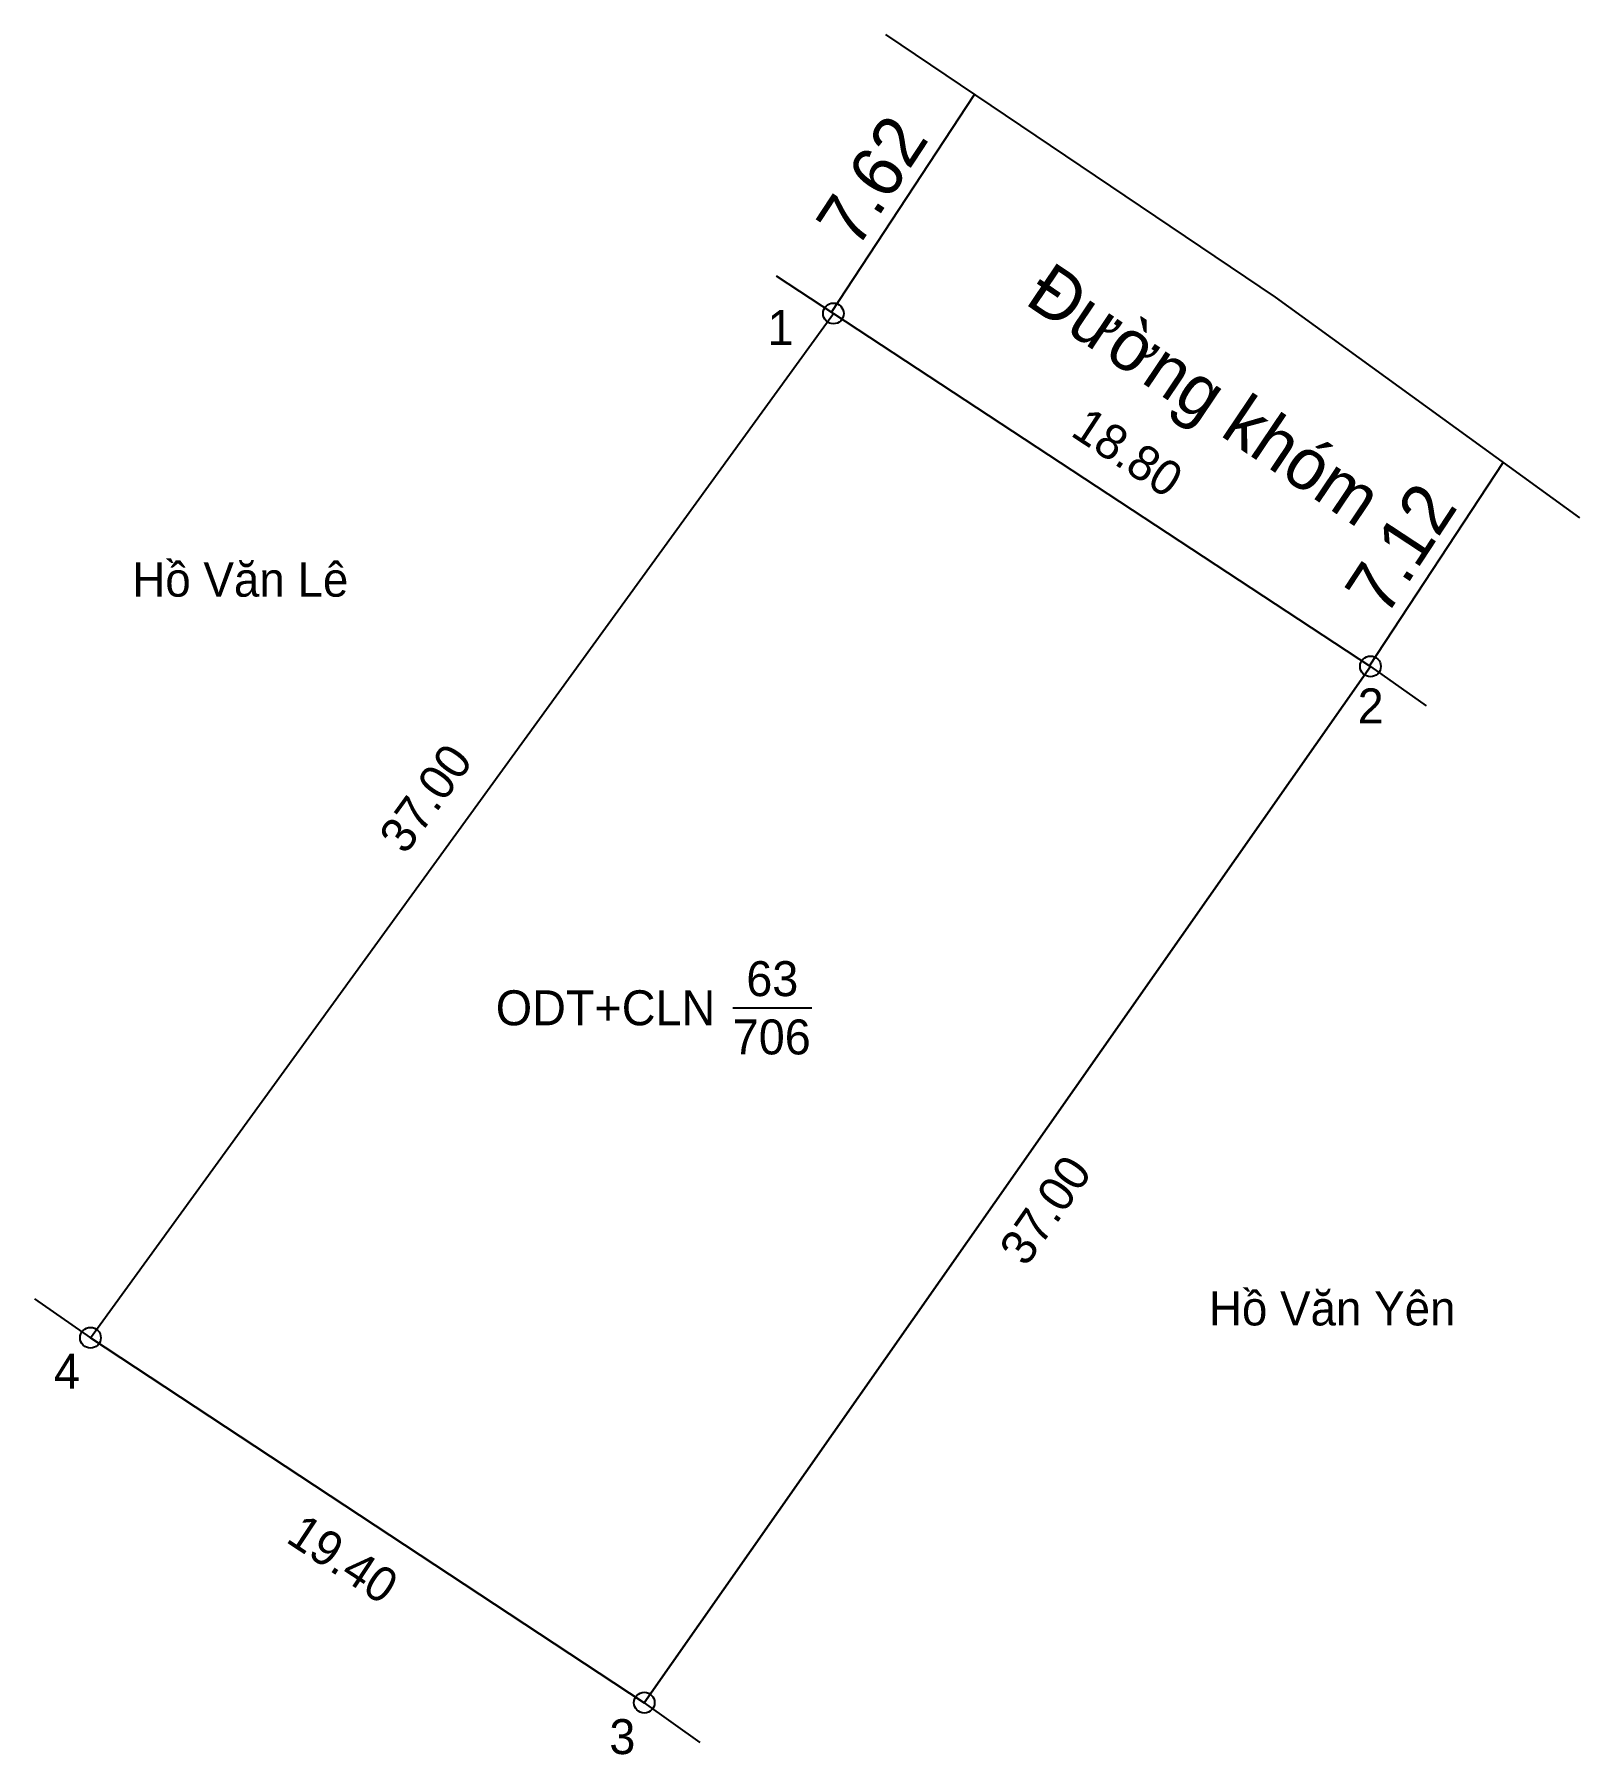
# Model space of a CAD drawing. Extents: x 535667.1 to 535712.3, y 1839150.8 to 1839201.1.
import ezdxf

# ---------------------------------------------------------------- set-up
doc = ezdxf.new("R2010")
doc.units = 0
for name, color, linetype in [('CanhThua', 7, 'Continuous'), ('ChieuDaiCanhThua', 7, 'Continuous'), ('Level 1', 7, 'Continuous'), ('Level 10', 7, 'Continuous'), ('Level 16', 7, 'Continuous'), ('MocDinhThua', 7, 'Continuous'), ('NhanDiaChinhThua', 7, 'Continuous'), ('SoHieuDinhThua', 7, 'Continuous')]:
    doc.layers.add(name, color=color, linetype=linetype)

msp = doc.modelspace()

# ---------------------------------------------------------------- linework, layer by layer
at = {"layer": 'CanhThua'}
for p, q in [((535668.74, 1839162.94), (535690.47, 1839192.89)), ((535690.47, 1839192.89), (535706.18, 1839182.57)), ((535706.18, 1839182.57), (535684.94, 1839152.27)), ((535684.94, 1839152.27), (535668.74, 1839162.94))]:
    msp.add_line(p, q, dxfattribs=at)
at = {"layer": 'Level 10'}
for p, q in [((535691.992, 1839201.05), (535703.39, 1839193.37)), ((535690.412, 1839192.928), (535694.595, 1839199.296)), ((535688.795, 1839193.987), (535690.47, 1839192.89)), ((535703.39, 1839193.37), (535712.298, 1839186.914)), ((535668.74, 1839162.94), (535690.47, 1839192.89)), ((535690.47, 1839192.89), (535706.18, 1839182.57)), ((535706.152, 1839182.588), (535710.059, 1839188.536)), ((535684.94, 1839152.27), (535706.18, 1839182.57)), ((535706.18, 1839182.57), (535707.811, 1839181.413)), ((535667.1, 1839164.079), (535668.74, 1839162.94)), ((535668.74, 1839162.94), (535684.94, 1839152.27)), ((535684.94, 1839152.27), (535686.566, 1839151.108))]:
    msp.add_line(p, q, dxfattribs=at)
at = {"layer": 'MocDinhThua'}
for centre in [(535690.47, 1839192.89), (535706.18, 1839182.57), (535668.74, 1839162.94), (535684.94, 1839152.27)]:
    msp.add_circle(centre, 0.303, dxfattribs=at)
at = {"layer": 'NhanDiaChinhThua'}
msp.add_line((535687.527, 1839172.588), (535689.845, 1839172.588), dxfattribs=at)

# ---------------------------------------------------------------- texts
at = {"layer": 'ChieuDaiCanhThua'}
for s, rotation, p in [('18.80', 326.6988, (535697.37, 1839189.342)), ('37.00', 54.0375, (535677.951, 1839177.035)), ('37.00', 54.9699, (535696.104, 1839164.983)), ('19.40', 326.6294, (535674.419, 1839156.99))]:
    msp.add_text(s, height=1.0223, rotation=rotation, dxfattribs=at).set_placement(p)
at = {"layer": 'Level 1'}
for s, rotation, p in [('7.62', 56.6988, (535691.149, 1839194.733)), ('Đường khóm', 326.0275, (535696.026, 1839193.197)), ('7.12', 56.6988, (535706.618, 1839183.98))]:
    msp.add_text(s, height=1.5, rotation=rotation, dxfattribs=at).set_placement(p)
at = {"layer": 'Level 16'}
for s, p in [('Hồ Văn Lê', (535669.964, 1839184.61)), ('Hồ Văn Yên', (535701.455, 1839163.3))]:
    msp.add_text(s, height=1, dxfattribs=at).set_placement(p)
at = {"layer": 'NhanDiaChinhThua'}
for s, p in [('63', (535687.924, 1839172.929)), ('ODT+CLN', (535680.596, 1839172.077)), ('706', (535687.527, 1839171.225))]:
    msp.add_text(s, height=1.0223, dxfattribs=at).set_placement(p)
at = {"layer": 'SoHieuDinhThua'}
for s, p in [('1', (535688.545, 1839191.969)), ('2', (535705.806, 1839180.906)), ('4', (535667.671, 1839161.448)), ('3', (535683.918, 1839150.766))]:
    msp.add_text(s, height=1.022, dxfattribs=at).set_placement(p)

doc.saveas('drawing.dxf')
